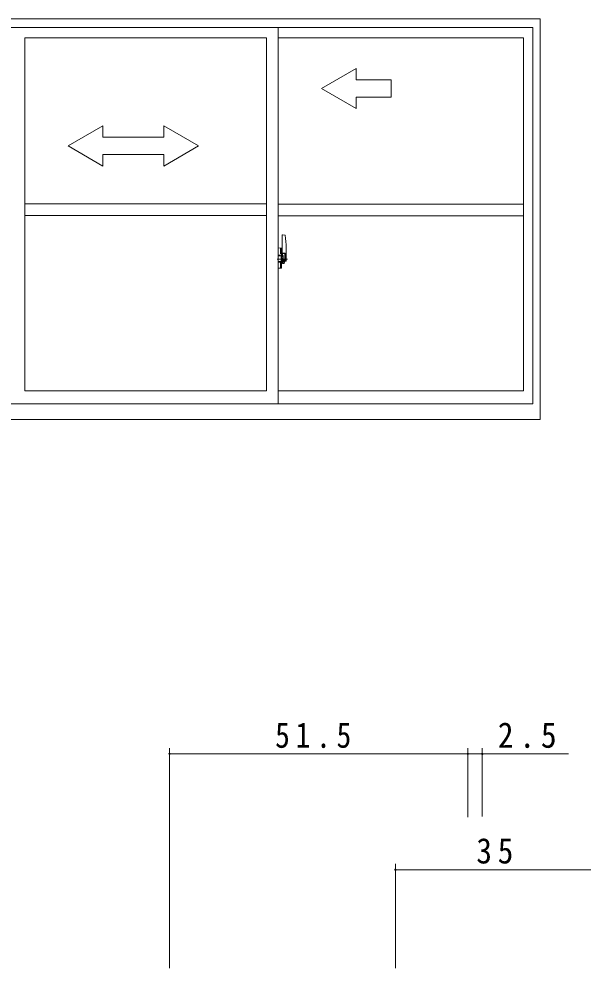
# Model space of a CAD drawing. Units: millimetres, scale not verified. Extents: x -567 to 567, y -403 to 403.
# Drawn here: x 327.3 to 424.7, y 58.4 to 222.5 of the extents above; entities that cross this region are included whole.
import ezdxf

# ---------------------------------------------------------------- set-up
doc = ezdxf.new("R2010")
doc.units = ezdxf.units.MM
doc.header["$LTSCALE"] = 2
doc.linetypes.add('USER2', pattern=[13, 10, -1, 1, -1])
doc.layers.add('0-6_YKK_D', color=6, linetype='Continuous', lineweight=18)
doc.layers.add('0-7_YKK_A1', color=4, linetype='Continuous', lineweight=18)
doc.styles.add('ＭＳ ゴシック', font='')
doc.styles.get('ＭＳ ゴシック').set_extended_font_data('MS Gothic')

msp = doc.modelspace()

# ---------------------------------------------------------------- linework, layer by layer
at = {"layer": '0-6_YKK_D'}
for p, q in [((353.274, 58.42), (353.274, 96.42)), ((404.774, 95.42), (353.274, 95.42)), ((404.774, 84.495), (404.774, 96.42)), ((404.774, 84.495), (404.774, 96.42)), ((404.774, 95.42), (407.274, 95.42)), ((407.274, 84.59), (407.274, 96.42)), ((407.274, 95.42), (422.174, 95.42)), ((392.274, 58.42), (392.274, 76.42)), ((392.274, 75.42), (427.274, 75.42))]:
    msp.add_line(p, q, dxfattribs=at)
for centre, start, end in [((353.274, 95.42), 0, 180), ((353.274, 95.42), 180, 0), ((404.774, 95.42), 0, 180), ((404.774, 95.42), 0, 180), ((404.774, 95.42), 180, 0), ((404.774, 95.42), 180, 0), ((407.274, 95.42), 0, 180), ((407.274, 95.42), 180, 0), ((392.274, 75.42), 0, 180), ((392.274, 75.42), 180, 0)]:
    msp.add_arc(centre, 0.106, start, end, dxfattribs=at)
at = {"layer": '0-7_YKK_A1'}
for p, q in [((417.274, 222.468), (234.024, 222.468)), ((417.274, 222.468), (417.274, 153.218)), ((416.024, 220.968), (235.274, 220.968)), ((372.024, 155.968), (372.024, 220.968)), ((416.024, 220.968), (416.024, 155.968)), ((328.274, 219.218), (370.024, 219.218)), ((328.274, 158.168), (328.274, 219.218)), ((328.274, 158.168), (328.274, 219.218)), ((370.024, 158.168), (370.024, 219.218)), ((372.024, 219.218), (414.424, 219.218)), ((414.424, 219.218), (414.424, 158.168)), ((379.524, 210.468), (385.524, 213.932)), ((385.524, 211.968), (385.524, 213.932)), ((385.524, 211.968), (391.524, 211.968)), ((391.524, 211.968), (391.524, 208.968)), ((379.524, 210.468), (385.524, 207.004)), ((385.524, 207.004), (385.524, 208.968)), ((391.524, 208.968), (385.524, 208.968)), ((335.774, 200.518), (341.774, 203.982)), ((341.774, 203.982), (341.774, 202.018)), ((358.274, 200.518), (352.274, 203.982)), ((352.274, 203.982), (352.274, 202.018)), ((352.274, 202.018), (341.774, 202.018)), ((335.774, 200.518), (341.774, 197.018)), ((358.274, 200.518), (352.274, 197.018)), ((341.774, 199.018), (341.774, 197.018)), ((328.274, 190.518), (370.024, 190.518)), ((372.024, 190.468), (414.424, 190.468)), ((328.274, 188.518), (370.024, 188.518)), ((372.024, 188.468), (414.424, 188.468)), ((372.724, 185.117), (372.724, 181.858)), ((373.183, 185.127), (372.75, 185.142)), ((372.024, 182.893), (372.024, 179.393)), ((372.449, 182.878), (372.024, 182.893)), ((372.449, 182.878), (372.449, 181.893)), ((372.474, 182.848), (372.449, 182.848)), ((372.449, 182.848), (372.449, 181.893)), ((372.474, 182.873), (372.549, 182.873)), ((372.474, 182.873), (372.474, 181.918)), ((372.599, 182.823), (372.599, 181.918)), ((373.424, 182.873), (373.424, 180.655)), ((372.024, 181.28), (372.039, 181.28)), ((372.024, 180.955), (372.039, 180.955)), ((372.039, 181.502), (372.039, 181.496)), ((372.039, 181.502), (372.039, 180.433)), ((372.054, 181.517), (372.514, 181.5)), ((372.074, 180.543), (372.074, 180.485)), ((372.099, 180.568), (372.449, 180.568)), ((372.449, 180.46), (372.099, 180.46)), ((372.159, 181.633), (372.159, 181.563)), ((372.184, 181.658), (372.344, 181.658)), ((372.344, 181.538), (372.184, 181.538)), ((372.369, 181.633), (372.369, 181.563)), ((372.449, 181.893), (372.574, 181.893)), ((372.449, 181.893), (372.575, 181.888)), ((372.474, 181.918), (372.599, 181.918)), ((372.474, 180.543), (372.474, 180.485)), ((372.539, 181.476), (372.539, 180.459)), ((372.551, 181.477), (372.56, 181.479)), ((372.551, 181.477), (372.551, 180.808)), ((372.551, 181.477), (372.551, 181.477)), ((372.556, 180.808), (372.551, 180.808)), ((372.567, 180.803), (372.556, 180.808)), ((372.56, 181.479), (372.57, 181.484)), ((372.575, 180.797), (372.567, 180.803)), ((372.57, 181.484), (372.582, 181.496)), ((372.574, 181.893), (372.574, 181.918)), ((372.585, 180.785), (372.575, 180.797)), ((372.582, 181.496), (372.595, 181.523)), ((372.591, 180.772), (372.585, 180.785)), ((372.599, 180.744), (372.591, 180.772)), ((372.595, 181.523), (372.599, 181.55)), ((372.599, 181.55), (372.599, 181.863)), ((372.699, 181.716), (372.599, 181.718)), ((372.599, 180.735), (372.599, 180.744)), ((372.599, 180.422), (372.599, 180.735)), ((372.599, 180.568), (372.699, 180.569)), ((372.629, 181.338), (372.629, 181.14)), ((372.799, 181.338), (372.629, 181.338)), ((372.629, 181.14), (372.629, 181.115)), ((372.799, 181.14), (372.629, 181.14)), ((372.629, 181.115), (372.799, 181.115)), ((372.724, 181.897), (372.724, 181.338)), ((372.724, 181.858), (372.739, 181.858)), ((372.724, 181.338), (372.724, 181.691)), ((372.724, 181.4), (372.724, 181.635)), ((372.724, 181.442), (372.799, 181.442)), ((372.724, 181.115), (372.724, 180.317)), ((372.724, 180.594), (372.724, 181.115)), ((372.739, 181.858), (372.739, 181.561)), ((372.739, 181.561), (372.914, 181.561)), ((372.799, 181.9), (372.799, 181.561)), ((372.799, 181.733), (372.799, 181.783)), ((372.799, 181.561), (372.799, 181.338)), ((372.799, 181.561), (372.799, 181.338)), ((372.799, 181.041), (372.799, 181.115)), ((372.799, 181.115), (372.799, 180.317)), ((372.799, 180.995), (372.799, 181.041)), ((372.899, 181.041), (372.799, 181.041)), ((372.799, 180.801), (372.799, 180.995)), ((372.799, 180.971), (372.799, 180.701)), ((372.799, 180.747), (372.799, 180.801)), ((372.899, 180.801), (372.799, 180.801)), ((372.799, 180.743), (372.799, 180.747)), ((372.899, 180.747), (372.799, 180.747)), ((372.899, 180.743), (372.799, 180.743)), ((372.799, 180.701), (372.811, 180.701)), ((372.799, 180.599), (372.799, 180.548)), ((372.802, 180.532), (372.805, 180.526)), ((372.805, 180.526), (372.81, 180.52)), ((372.81, 180.52), (372.821, 180.512)), ((372.821, 180.512), (372.836, 180.508)), ((372.836, 180.508), (372.853, 180.507)), ((372.837, 182.01), (373.224, 182.01)), ((373.199, 181.937), (372.837, 181.937)), ((373.134, 180.507), (372.845, 180.507)), ((372.853, 180.507), (372.864, 180.509)), ((372.864, 180.509), (372.875, 180.512)), ((372.875, 180.512), (372.899, 180.523)), ((372.899, 181.115), (372.899, 181.313)), ((372.899, 181.229), (372.914, 181.229)), ((372.899, 181.041), (372.899, 181.115)), ((372.899, 181.115), (372.899, 181.115)), ((372.899, 180.995), (372.899, 181.041)), ((372.899, 180.747), (372.899, 180.801)), ((372.899, 180.743), (372.899, 180.747)), ((373.134, 180.743), (372.899, 180.743)), ((372.899, 180.523), (372.899, 180.523)), ((372.914, 181.561), (372.914, 180.743)), ((372.914, 180.777), (372.954, 180.777)), ((372.954, 180.777), (372.954, 180.743)), ((372.954, 180.77), (373.169, 180.77)), ((373.134, 180.653), (373.134, 180.743)), ((373.134, 180.701), (373.169, 180.701)), ((373.134, 180.507), (373.134, 180.523)), ((373.169, 180.77), (373.169, 180.598)), ((373.376, 180.605), (373.169, 180.598)), ((373.199, 180.958), (373.199, 181.937)), ((373.223, 180.911), (373.224, 180.947)), ((373.223, 180.9), (373.224, 180.947)), ((373.224, 180.95), (373.224, 182.01)), ((373.224, 180.947), (373.224, 180.95)), ((372.449, 179.407), (372.024, 179.393)), ((372.514, 180.435), (372.054, 180.419)), ((372.449, 180.393), (372.575, 180.397)), ((372.449, 180.393), (372.574, 180.393)), ((372.449, 179.438), (372.449, 180.393)), ((372.449, 180.393), (372.449, 179.407)), ((372.474, 179.438), (372.449, 179.438)), ((372.474, 180.368), (372.599, 180.368)), ((372.474, 179.413), (372.474, 180.368)), ((372.474, 179.413), (372.549, 179.413)), ((372.574, 180.393), (372.574, 180.368)), ((372.599, 179.463), (372.599, 180.368)), ((372.999, 180.279), (372.837, 180.279)), ((372.837, 180.204), (373.024, 180.204)), ((373.024, 180.254), (373.024, 180.204)), ((373.024, 180.204), (373.046, 180.235)), ((373.046, 180.235), (373.057, 180.251)), ((370.024, 158.168), (328.274, 158.168)), ((414.424, 158.168), (372.024, 158.168)), ((235.274, 155.968), (416.024, 155.968)), ((234.024, 153.218), (417.274, 153.218))]:
    msp.add_line(p, q, dxfattribs=at)
at = {"layer": '0-7_YKK_A1', "linetype": 'USER2'}
msp.add_line((371.859, 180.968), (373.614, 180.968), dxfattribs=at)
at = {"layer": '0-7_YKK_A1'}
for points in [[(341.774, 199.018), (352.274, 199.018), (352.274, 197.018)], [(372.039, 181.503), (372.039, 181.504), (372.039, 181.505), (372.039, 181.506), (372.04, 181.506), (372.04, 181.507), (372.04, 181.508), (372.04, 181.509), (372.041, 181.509), (372.041, 181.51), (372.041, 181.511), (372.042, 181.511), (372.042, 181.512), (372.043, 181.512), (372.043, 181.513), (372.044, 181.513), (372.044, 181.514), (372.045, 181.514), (372.045, 181.515), (372.046, 181.515), (372.047, 181.515), (372.047, 181.516), (372.048, 181.516), (372.049, 181.516), (372.05, 181.516), (372.05, 181.517), (372.051, 181.517), (372.052, 181.517), (372.053, 181.517), (372.054, 181.517)], [(372.537, 181.485), (372.538, 181.485), (372.538, 181.484), (372.538, 181.483), (372.538, 181.482), (372.539, 181.482), (372.539, 181.481), (372.539, 181.48), (372.539, 181.479), (372.539, 181.478), (372.539, 181.477)], [(372.539, 180.46), (372.539, 180.459), (372.539, 180.458), (372.539, 180.457), (372.539, 180.456), (372.539, 180.455), (372.538, 180.454), (372.538, 180.453), (372.538, 180.452), (372.538, 180.451), (372.537, 180.451)], [(372.799, 181.339), (372.8, 181.339), (372.801, 181.339), (372.803, 181.339), (372.804, 181.339), (372.805, 181.339), (372.806, 181.339), (372.808, 181.339), (372.809, 181.339), (372.81, 181.338), (372.811, 181.338), (372.812, 181.338), (372.814, 181.338), (372.815, 181.338), (372.816, 181.338), (372.817, 181.338), (372.819, 181.338), (372.82, 181.338), (372.821, 181.338), (372.822, 181.338), (372.823, 181.338), (372.825, 181.338), (372.826, 181.338), (372.827, 181.338), (372.828, 181.338), (372.829, 181.337), (372.83, 181.337), (372.832, 181.337), (372.833, 181.337), (372.834, 181.337), (372.835, 181.337), (372.836, 181.337), (372.837, 181.337), (372.838, 181.337), (372.84, 181.336), (372.841, 181.336), (372.842, 181.336), (372.843, 181.336), (372.844, 181.336), (372.845, 181.336)], [(372.799, 181.141), (372.8, 181.141), (372.801, 181.141), (372.803, 181.141), (372.804, 181.141), (372.805, 181.141), (372.806, 181.141), (372.808, 181.141), (372.809, 181.14), (372.81, 181.14), (372.811, 181.14), (372.812, 181.14), (372.814, 181.14), (372.815, 181.14), (372.816, 181.14), (372.817, 181.14), (372.819, 181.14), (372.82, 181.14), (372.821, 181.14), (372.822, 181.14), (372.823, 181.14), (372.825, 181.14), (372.826, 181.14), (372.827, 181.14), (372.828, 181.14), (372.829, 181.139), (372.83, 181.139), (372.832, 181.139), (372.833, 181.139), (372.834, 181.139), (372.835, 181.139), (372.836, 181.139), (372.837, 181.139), (372.838, 181.139), (372.84, 181.138), (372.841, 181.138), (372.842, 181.138), (372.843, 181.138), (372.844, 181.138), (372.845, 181.138)], [(372.899, 181.115), (372.799, 181.115), (372.799, 181.115)], [(372.899, 180.801), (372.899, 180.995), (372.799, 180.995)], [(372.799, 180.743), (372.799, 180.612), (372.799, 180.599)], [(372.8, 180.538), (372.8, 180.539), (372.8, 180.54), (372.8, 180.541), (372.8, 180.542), (372.799, 180.542), (372.799, 180.543), (372.799, 180.544), (372.799, 180.545), (372.799, 180.546), (372.799, 180.547), (372.799, 180.548)], [(372.845, 181.336), (372.846, 181.336), (372.847, 181.336), (372.848, 181.335), (372.849, 181.335), (372.85, 181.335), (372.851, 181.335), (372.853, 181.335), (372.854, 181.335), (372.855, 181.334), (372.856, 181.334), (372.857, 181.334), (372.858, 181.334), (372.859, 181.334), (372.86, 181.333), (372.861, 181.333), (372.862, 181.333), (372.863, 181.333), (372.864, 181.333), (372.865, 181.332), (372.866, 181.332), (372.867, 181.332), (372.868, 181.332), (372.869, 181.331), (372.87, 181.331), (372.871, 181.331), (372.872, 181.331), (372.873, 181.33), (372.874, 181.33), (372.875, 181.33), (372.876, 181.33), (372.876, 181.329), (372.877, 181.329), (372.878, 181.329), (372.879, 181.329), (372.879, 181.328), (372.88, 181.328), (372.881, 181.328), (372.882, 181.327), (372.883, 181.327)], [(372.845, 181.138), (372.846, 181.138), (372.847, 181.138), (372.848, 181.137), (372.849, 181.137), (372.85, 181.137), (372.851, 181.137), (372.853, 181.137), (372.854, 181.137), (372.855, 181.136), (372.856, 181.136), (372.857, 181.136), (372.858, 181.136), (372.859, 181.136), (372.86, 181.135), (372.861, 181.135), (372.862, 181.135), (372.863, 181.135), (372.864, 181.135), (372.865, 181.134), (372.866, 181.134), (372.867, 181.134), (372.868, 181.134), (372.869, 181.133), (372.87, 181.133), (372.871, 181.133), (372.872, 181.133), (372.873, 181.132), (372.874, 181.132), (372.875, 181.132), (372.876, 181.132), (372.876, 181.131), (372.877, 181.131), (372.878, 181.131), (372.879, 181.131), (372.879, 181.13), (372.88, 181.13), (372.881, 181.13), (372.882, 181.129), (372.883, 181.129)], [(372.883, 181.327), (372.884, 181.327), (372.885, 181.326), (372.886, 181.326), (372.887, 181.326), (372.887, 181.325), (372.888, 181.325), (372.889, 181.325), (372.889, 181.324), (372.89, 181.324), (372.891, 181.323), (372.892, 181.323), (372.893, 181.322), (372.894, 181.322), (372.894, 181.321), (372.895, 181.321), (372.895, 181.32), (372.896, 181.32), (372.896, 181.319), (372.897, 181.319), (372.897, 181.318), (372.898, 181.318), (372.898, 181.317), (372.898, 181.316), (372.899, 181.316), (372.899, 181.315), (372.899, 181.314), (372.899, 181.313)], [(372.883, 181.129), (372.884, 181.129), (372.885, 181.128), (372.886, 181.128), (372.887, 181.128), (372.887, 181.127), (372.888, 181.127), (372.889, 181.127), (372.889, 181.126), (372.89, 181.126), (372.891, 181.125), (372.892, 181.125), (372.893, 181.124), (372.894, 181.124), (372.894, 181.123), (372.895, 181.123), (372.895, 181.122), (372.896, 181.122), (372.896, 181.121), (372.897, 181.121), (372.897, 181.12), (372.898, 181.12), (372.898, 181.119), (372.898, 181.118), (372.899, 181.118), (372.899, 181.117), (372.899, 181.116), (372.899, 181.115)], [(373.134, 180.523), (373.134, 180.653), (372.899, 180.653)], [(372.054, 180.419), (372.053, 180.419), (372.052, 180.419), (372.051, 180.419), (372.05, 180.419), (372.05, 180.42), (372.049, 180.42), (372.048, 180.42), (372.047, 180.42), (372.047, 180.421), (372.046, 180.421), (372.045, 180.421), (372.045, 180.422), (372.044, 180.422), (372.044, 180.423), (372.043, 180.423), (372.043, 180.424), (372.042, 180.424), (372.042, 180.425), (372.041, 180.425), (372.041, 180.426), (372.041, 180.427), (372.04, 180.427), (372.04, 180.428), (372.04, 180.429), (372.04, 180.43), (372.039, 180.43), (372.039, 180.431), (372.039, 180.432), (372.039, 180.433)]]:
    msp.add_lwpolyline(points, dxfattribs=at)
for centre, radius, start, end in [((372.749, 185.117), 0.025, 88, 180), ((373.182, 185.077), 0.05, 9.79346, 88), ((360.174, 182.831), 13.25, 0.17857, 9.79346), ((372.549, 182.823), 0.05, 0, 90), ((372.099, 180.543), 0.025, 90, 180), ((372.099, 180.485), 0.025, 180, 270), ((372.184, 181.633), 0.025, 90, 180), ((372.184, 181.563), 0.025, 180, 270), ((372.344, 181.633), 0.025, 0, 90), ((372.344, 181.563), 0.025, 270, 0), ((372.449, 180.543), 0.025, 0, 90), ((372.449, 180.485), 0.025, 270, 0), ((372.514, 181.475), 0.0254, 22.09755, 91.00794), ((372.574, 181.863), 0.025, 0, 88.00001), ((372.699, 181.691), 0.025, 0, 89), ((372.699, 180.594), 0.025, 270.99998, 0), ((372.837, 181.897), 0.113, 90, 180), ((372.837, 181.9), 0.0375, 90, 180), ((372.894, 180.748), 0.095, 183.2594, 273.08769), ((372.314, 180.831), 0.88, 321.17381, 347.94703), ((372.275, 180.811), 0.933, 323.36708, 346.8425), ((371.916, 180.89), 1.307, 330.76878, 347.14856), ((372.314, 180.831), 0.88, 347.94703, 350.0179), ((371.727, 180.917), 1.472, 350.66911, 1.57925), ((372.275, 180.811), 0.933, 346.8425, 351.37086), ((371.916, 180.89), 1.307, 347.14856, 0.4638), ((371.748, 180.948), 1.476, 349.18682, 0.08106), ((373.199, 181.962), 0.025, 270, 0), ((373.374, 180.655), 0.05, 272, 0), ((372.514, 180.46), 0.0256, 269.33274, 337.56177), ((372.549, 179.463), 0.05, 270, 0), ((372.574, 180.422), 0.025, 271.99999, 0), ((372.837, 180.317), 0.113, 180, 270), ((372.837, 180.317), 0.0375, 180, 270), ((372.999, 180.254), 0.025, 0, 90)]:
    msp.add_arc(centre, radius, start, end, dxfattribs=at)

# ---------------------------------------------------------------- texts
at = {"layer": '0-6_YKK_D', "color": 7, "char_height": 4.399, "attachment_point": 7, "style": 'ＭＳ ゴシック'}
for s, insert in [('\\T1.39;\\W0.85;51.5', (371.504, 96.42)), ('\\T1.38;\\W0.9;2.5', (409.974, 96.42)), ('\\T1.37;\\W0.9;35', (406.254, 76.42))]:
    msp.add_mtext(s, dxfattribs=dict(at, insert=insert))

doc.saveas('drawing.dxf')
